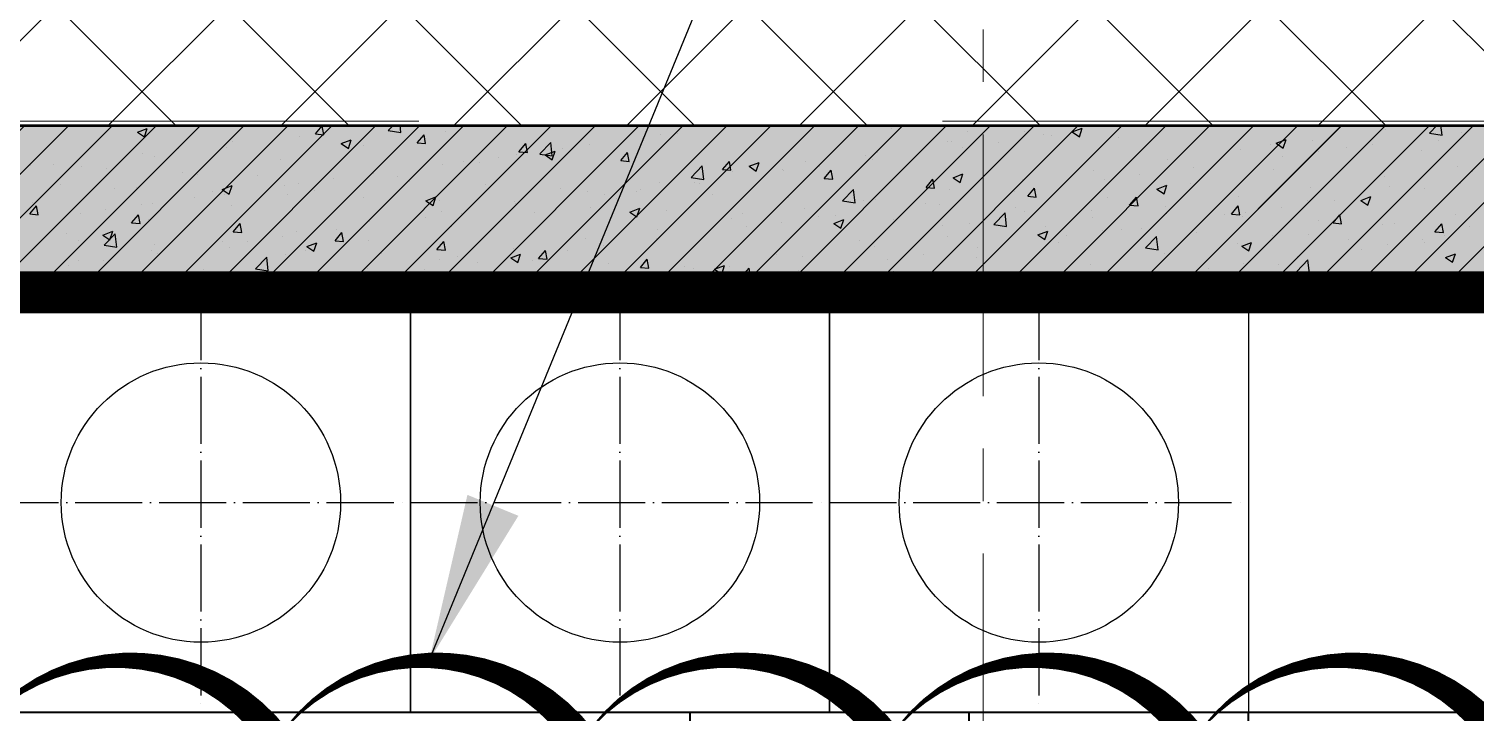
# Model space of a CAD drawing. Header units: millimetres. Extents: x -346728 to 1320345, y -537202 to -385966.
# Drawn here: x 410140 to 420494, y -414344 to -409454 of the extents above; entities that cross this region are included whole.
import ezdxf
from ezdxf.xclip import XClip

# ---------------------------------------------------------------- set-up
doc = ezdxf.new("R2010")
doc.units = ezdxf.units.MM
doc.header["$LTSCALE"] = 100
doc.header["$XCLIPFRAME"] = 2
for name, pattern in [('ACAD_ISO04W100', [30, 24, -3, 0, -3]), ('DASHED2', [0.375, 0.25, -0.125]), ('HIDDEN', [9.525, 6.35, -3.175]), ('X1326_GLB$0$CENTER', [2, 1.25, -0.25, 0.25, -0.25])]:
    doc.linetypes.add(name, pattern=pattern)
for name, color, linetype, lineweight in [('0 T TEXT', 7, 'Continuous', 13), ('KCMANH', 8, 'Continuous', 13), ('X1326_GLB$0$A-tim', 8, 'X1326_GLB$0$CENTER', 9)]:
    doc.layers.add(name, color=color, linetype=linetype, lineweight=lineweight)
for name, color, linetype in [('DM', 8, 'Continuous'), ('hach', 253, 'Continuous'), ('HÀNG RÀO', 50, 'Continuous'), ('W2', 4, 'Continuous'), ('XR_1326_csPL$0$hach', 253, 'Continuous'), ('XR_1326_csPL$0$W2', 4, 'Continuous')]:
    doc.layers.add(name, color=color, linetype=linetype)
doc.styles.add('TOAN - FONT ARIAL', font='Arial_1.ttf', dxfattribs={"width": 0.8})
doc.dimstyles.new('KC1-5 3', dxfattribs={"dimscale": 400, "dimtxt": 2, "dimasz": 1, "dimexe": 1, "dimexo": 0, "dimgap": 0.5, "dimtad": 1, "dimdec": 0, "dimlfac": 0.041667, "dimzin": 0, "dimdsep": 46, "dimtxsty": 'TOAN - FONT ARIAL', "dimblk": 'ARCHTICK', "dimcen": 1, "dimdle": 1, "dimclrd": 7, "dimclre": 7, "dimclrt": 7, "dimadec": 0, "dimazin": 0, "dimtfac": 1, "dimtdec": 0, "dimtix": 1, "dimtmove": 2, "dimatfit": 3, "dimfxl": 750, "dimtvp": 0.833333, "dimtolj": 1, "dimtzin": 0, "dimarcsym": 0})

# ---------------------------------------------------------------- blocks, each defined once
blk = doc.blocks.new('LVL-KHUNGTEN')
blk.add_lwpolyline([(61072.9, 41092.8), (119123.5, 41092.8), (119123.5, 61.9), (61072.9, 61.9)], close=True)
blk = doc.blocks.new('_ArchTick')
at = {"color": 0, "linetype": 'ByBlock', "const_width": 0.15}
blk.add_lwpolyline([(-0.5, -0.5), (0.5, 0.5)], dxfattribs=at)
blk = doc.blocks.new('mb duong hh')
at = {"layer": '0 T TEXT', "color": 8, "linetype": 'DASHED2', "ltscale": 300}
blk.add_lwpolyline([(75940, 34596), (80501, 41668), (80491, 88861), (75484, 93868), (-20031, 93860), (-33610, 75885), (-26182, 55955), (-6300, 2612), (0, 0)], close=True, dxfattribs=at)
blk = doc.blocks.new('MB HANG RAO TAM')
h = blk.add_hatch()
h.set_pattern_fill('ANSI37', color=8, scale=7000, style=0)
h.set_pattern_definition([(45, (527887.4, 631399.9), (-618.7184, 618.7184), []), (135, (527887.4, 631399.9), (-618.7184, -618.7184), [])])
h.paths.add_polyline_path([(89794, 74797), (94796, 69797), (94804, 22611), (90246, 15544), (52523, -1634), (34324, -9922), (14325, -19029), (8025, -16417), (-19267, 56832), (-5688, 74797), (41806, 74797), (65797, 74797)], flags=16)
h.paths.add_polyline_path([(-17293, 40146), (-15160, 40938), (-12777, 34516), (-15127, 33730), (-10493, 20001), (4784, -19373), (12548, -21453), (91490, 14752), (95488, 20874), (95620, 46027), (95770, 74597), (91825, 78101), (52350, 76926), (14008, 75822), (-9259, 75871), (-23844, 71027), (-24251, 60760)])
at = {"layer": 'XR_1326_csPL$0$W2', "color": 7, "ltscale": 0.5, "elevation": 0}
blk.add_lwpolyline([(8025, -16417), (14325, -19029), (90246, 15544), (94804, 22611), (94796, 69797), (89794, 74797), (-5688, 74797), (-19267, 56832)], close=True, dxfattribs=at)
blk = doc.blocks.new('xilo1')
at = {"color": 2, "linetype": 'ACAD_ISO04W100', "ltscale": 0.2}
for p, q in [((-129561, -557802, 2472), (-129561, -560802, 2472)), ((-126561, -557802, 2472), (-126561, -560802, 2472)), ((-123561, -557802, 2472), (-123561, -560802, 2472)), ((-131061, -559302, 2472), (-128061, -559302, 2472)), ((-128061, -559302, 2472), (-125061, -559302, 2472)), ((-125061, -559302, 2472), (-122061, -559302, 2472))]:
    blk.add_line(p, q, dxfattribs=at)
at = {"elevation": 2472}
for points in [[(-131061, -557802), (-128061, -557802), (-128061, -560802), (-131061, -560802)], [(-128061, -557802), (-125061, -557802), (-125061, -560802), (-128061, -560802)], [(-125061, -557802), (-122061, -557802), (-122061, -560802), (-125061, -560802)]]:
    blk.add_lwpolyline(points, close=True, dxfattribs=at)
for centre in [(-129561, -559302, 2472), (-126561, -559302, 2472), (-123561, -559302, 2472)]:
    blk.add_circle(centre, 1000)
blk = doc.blocks.new('tank01')
at = {"layer": 'HÀNG RÀO', "color": 1, "lineweight": 40}
for p, q in [((583540.049, 2323781.844), (583552.819, 2323791.483)), ((583554.837, 2323785.489), (583551.223, 2323790.278)), ((583549.626, 2323789.073), (583553.241, 2323784.284)), ((583548.03, 2323787.868), (583551.645, 2323783.079))]:
    blk.add_line(p, q, dxfattribs=at)

msp = doc.modelspace()

# ---------------------------------------------------------------- hatches: boundary and pattern name
at = {"layer": 'hach'}
h = msp.add_hatch(dxfattribs=at)
h.set_pattern_fill('ANSI31', color=256, scale=70)
h.set_pattern_definition([(45, (342151.22, -508591.22), (-157.15448, 157.15448), [])])
h.paths.add_polyline_path([(362433.4, -410142.2), (348853.9, -428107.5), (376146.7, -501359), (382446.8, -503970.9), (458369.1, -469396.6), (462927.9, -462329.4), (462919.8, -415142.7), (457917.8, -410142.2)])
h.paths.add_polyline_path([(363030.6, -411342.2), (350208.3, -428305.7), (377088.8, -500450.6), (382424.3, -502662.6), (457551.5, -468450.4), (461727.8, -461976.1), (461719.7, -415639.4), (457420.9, -411342.2)], flags=16)
h = msp.add_hatch(dxfattribs=at)
h.set_pattern_fill('AR-CONC', color=256, scale=4)
h.set_pattern_definition([(50, (342151.2, -508591.2), (728.7387, -63.7563), [76.2, -838.2]), (355, (342151.2, -508591.2), (-140.9737, 764.2274), [60.96, -670.5623]), (100.45144, (342211.95, -508596.54), (587.765, 700.471), [64.76, -712.361]), (46.1842, (342151.2, -508388), (1084.316, -168.1693), [114.3, -1257.3]), (96.63556, (342241.6, -508402), (949.6165, 989.7045), [97.14, -1068.5424]), (351.18415, (342151.2, -508388), (949.6165, 989.7045), [91.44, -1005.839]), (21, (342252.8, -508438.8), (606.4576, -409.0608), [76.2, -838.2]), (326, (342252.8, -508438.8), (247.208, 736.752), [60.96, -670.56]), (71.45144, (342303.36, -508472.9), (853.6657, 327.691), [64.76, -712.3598]), (37.5, (342151.22, -508591.22), (12.3544, 338.22016), [0, -662.432, 0, -680.72, 0, -673.1]), (7.5, (342151.22, -508591.22), (267.27865, 400.7223), [0, -388.112, 0, -647.192, 0, -256.54]), (327.5, (341924.65, -508591.22), (542.3624, -22.91498), [0, -254, 0, -792.48, 0, -1051.56]), (317.5, (341823.05, -508591.2), (592.5167, 101.706), [0, -330.2, 0, -526.288, 0, -746.76])])
h.paths.add_polyline_path([(362433.4, -410142.2), (348853.9, -428107.5), (376146.7, -501359), (382446.8, -503970.9), (458369.1, -469396.6), (462927.9, -462329.4), (462919.8, -415142.7), (457917.8, -410142.2)])
h.paths.add_polyline_path([(363030.6, -411342.2), (350208.3, -428305.7), (377088.8, -500450.6), (382424.3, -502662.6), (457551.5, -468450.4), (461727.8, -461976.1), (461719.7, -415639.4), (457420.9, -411342.2)], flags=16)

# ---------------------------------------------------------------- linework, layer by layer
at = {"elevation": -1404.9}
msp.add_lwpolyline([(394403.5, -414544, 0, 218.9, -0.5205671), (396592, -414544, 0, 218.9, -0.5205671), (398780.5, -414544, 0, 218.9, -0.5205671), (400969, -414544, 0, 218.9, -0.5205671), (403157.5, -414544, 0, 218.9, -0.5205671), (405346.1, -414544, 0, 218.9, -0.5205671), (407534.6, -414544, 0, 218.9, -0.5205671), (409723.1, -414544, 0, 218.9, -0.5205671), (411911.6, -414544, 0, 218.9, -0.5205671), (414100.1, -414544, 0, 218.9, -0.5205671), (416288.6, -414544, 0, 218.9, -0.5205671), (418477.1, -414544, 0, 218.9, -0.5205671), (420665.6, -414544, 0, 218.9, -0.5205671)], format="xyseb", dxfattribs=at)
at = {"layer": 'W2', "ltscale": 0.5, "elevation": -1404.9}
for points in [[(362433.4, -410142.2), (348853.9, -428107.5), (376146.7, -501359), (382446.8, -503970.9), (458369.1, -469396.6), (462927.9, -462329.4), (462919.6, -415142.1), (457917.8, -410142.2)], [(363030.6, -411342.2), (350208.3, -428305.7), (377088.8, -500450.6), (382424.3, -502662.6), (457551.5, -468450.4), (461727.8, -461976.1), (461719.7, -415639.4), (457420.9, -411342.2)]]:
    msp.add_lwpolyline(points, close=True, dxfattribs=at)
at = {"layer": 'X1326_GLB$0$A-tim', "ltscale": 15}
msp.add_line((416971.4, -398208.6, -1404.9), (416971.4, -512162.7, -1404.9), dxfattribs=at)
at = {"layer": 'XR_1326_csPL$0$hach', "color": 250}
for p, q in [((409226.6, -411342.2, -1404.9), (410426.6, -410142.2, -1404.9)), ((409540.9, -411342.2, -1404.9), (410740.9, -410142.2, -1404.9)), ((409855.2, -411342.2, -1404.9), (411055.2, -410142.2, -1404.9)), ((410169.6, -411342.2, -1404.9), (411369.6, -410142.2, -1404.9)), ((410483.9, -411342.2, -1404.9), (411683.9, -410142.2, -1404.9)), ((410798.2, -411342.2, -1404.9), (411998.2, -410142.2, -1404.9)), ((411112.5, -411342.2, -1404.9), (412312.5, -410142.2, -1404.9)), ((411426.8, -411342.2, -1404.9), (412626.8, -410142.2, -1404.9)), ((411465, -410142.2, -1404.9), (411522.7, -410147.2, -1404.9)), ((411522.8, -410147.2, -1404.9), (411521.8, -410142.2, -1404.9)), ((411741.1, -411342.2, -1404.9), (412941.1, -410142.2, -1404.9)), ((412055.4, -411342.2, -1404.9), (413255.4, -410142.2, -1404.9)), ((412190.7, -410205.6, -1404.9), (412239.7, -410147.3, -1404.9)), ((412251.5, -410211, -1404.9), (412239.8, -410147.3, -1404.9)), ((412369.7, -411342.2, -1404.9), (413569.7, -410142.2, -1404.9)), ((412601.9, -410152.6, -1404.9), (412601.9, -410152.6, -1404.9)), ((412684, -411342.2, -1404.9), (413884, -410142.2, -1404.9)), ((412712.4, -410181.2, -1404.9), (412749.8, -410142.2, -1404.9)), ((412802.8, -410195.2, -1404.9), (412796.6, -410142.2, -1404.9)), ((412998.3, -411342.2, -1404.9), (414198.3, -410142.2, -1404.9)), ((413312.6, -411342.2, -1404.9), (414512.6, -410142.2, -1404.9)), ((413627, -411342.2, -1404.9), (414827, -410142.2, -1404.9)), ((413941.3, -411342.2, -1404.9), (415141.3, -410142.2, -1404.9)), ((414255.6, -411342.2, -1404.9), (415455.6, -410142.2, -1404.9)), ((414569.9, -411342.2, -1404.9), (415769.9, -410142.2, -1404.9)), ((414884.2, -411342.2, -1404.9), (416084.2, -410142.2, -1404.9)), ((415169.5, -410153.3, -1404.9), (415169.5, -410153.3, -1404.9)), ((415198.5, -411342.2, -1404.9), (416398.5, -410142.2, -1404.9)), ((415512.8, -411342.2, -1404.9), (416712.8, -410142.2, -1404.9)), ((415774.2, -410142.4, -1404.9), (415774.2, -410142.4, -1404.9)), ((415827.1, -411342.2, -1404.9), (417027.1, -410142.2, -1404.9)), ((416141.4, -411342.2, -1404.9), (417341.4, -410142.2, -1404.9)), ((416198, -410142.2, -1404.9), (416200.7, -410143.9, -1404.9)), ((416200.7, -410144, -1404.9), (416201.3, -410142.2, -1404.9)), ((416455.7, -411342.2, -1404.9), (417655.7, -410142.2, -1404.9)), ((416770, -411342.2, -1404.9), (417970, -410142.2, -1404.9)), ((417084.4, -411342.2, -1404.9), (418284.4, -410142.2, -1404.9)), ((417312.3, -410156, -1404.9), (417312.3, -410156, -1404.9)), ((417398.7, -411342.2, -1404.9), (418598.7, -410142.2, -1404.9)), ((417713, -411342.2, -1404.9), (418913, -410142.2, -1404.9)), ((418027.3, -411342.2, -1404.9), (419227.3, -410142.2, -1404.9)), ((418341.6, -411342.2, -1404.9), (419541.6, -410142.2, -1404.9)), ((418655.9, -411342.2, -1404.9), (419855.9, -410142.2, -1404.9)), ((418970.2, -411342.2, -1404.9), (420170.2, -410142.2, -1404.9)), ((419284.5, -411342.2, -1404.9), (420484.5, -410142.2, -1404.9)), ((419598.8, -411342.2, -1404.9), (420798.8, -410142.2, -1404.9)), ((419913.1, -411342.2, -1404.9), (421113.1, -410142.2, -1404.9)), ((420065.9, -410142.7, -1404.9), (420066.4, -410142.2, -1404.9)), ((420065.9, -410142.7, -1404.9), (420126.6, -410148.1, -1404.9)), ((420126.6, -410148.1, -1404.9), (420125.5, -410142.2, -1404.9)), ((420167.9, -410200.5, -1404.9), (420223.9, -410142.2, -1404.9)), ((420227.4, -411342.2, -1404.9), (421427.4, -410142.2, -1404.9)), ((420258.3, -410214.5, -1404.9), (420249.9, -410142.2, -1404.9)), ((410916.1, -410193.3, -1404.9), (410987.3, -410166, -1404.9)), ((410916.1, -410193.4, -1404.9), (410966.6, -410227.5, -1404.9)), ((410966.6, -410227.5, -1404.9), (410987.2, -410166.1, -1404.9)), ((411594.4, -410258.5, -1404.9), (411594.4, -410258.5, -1404.9)), ((412080.2, -410224.1, -1404.9), (412080.2, -410224.1, -1404.9)), ((412190.7, -410205.7, -1404.9), (412251.5, -410211, -1404.9)), ((412236, -410174, -1404.9), (412236, -410174, -1404.9)), ((412376.2, -410274.7, -1404.9), (412447.4, -410247.4, -1404.9)), ((412426.8, -410308.9, -1404.9), (412447.4, -410247.5, -1404.9)), ((412712.4, -410181.2, -1404.9), (412802.8, -410195.2, -1404.9)), ((412919.5, -410269.4, -1404.9), (412968.5, -410211, -1404.9)), ((412980.2, -410274.7, -1404.9), (412968.5, -410211, -1404.9)), ((413125.7, -410187.6, -1404.9), (413125.7, -410187.6, -1404.9)), ((414530.3, -410237.5, -1404.9), (414530.3, -410237.5, -1404.9)), ((414554.2, -410207.3, -1404.9), (414554.2, -410207.3, -1404.9)), ((414665.2, -410213, -1404.9), (414665.2, -410213, -1404.9)), ((414784.7, -410204, -1404.9), (414784.7, -410204, -1404.9)), ((416316.5, -410165.3, -1404.9), (416316.5, -410165.3, -1404.9)), ((416719.8, -410257.7, -1404.9), (416719.8, -410257.7, -1404.9)), ((416858.9, -410188.2, -1404.9), (416858.9, -410188.2, -1404.9)), ((417264.8, -410190.8, -1404.9), (417264.8, -410190.8, -1404.9)), ((417401.3, -410211.1, -1404.9), (417401.3, -410211.1, -1404.9)), ((417463.8, -410216.8, -1404.9), (417463.8, -410216.8, -1404.9)), ((417610.2, -410191.2, -1404.9), (417660.8, -410225.3, -1404.9)), ((417610.3, -410191.1, -1404.9), (417681.4, -410163.8, -1404.9)), ((417660.8, -410225.3, -1404.9), (417681.4, -410163.9, -1404.9)), ((417943.6, -410234, -1404.9), (417943.6, -410234, -1404.9)), ((418486, -410256.9, -1404.9), (418486, -410256.9, -1404.9)), ((419070.4, -410272.5, -1404.9), (419141.5, -410245.2, -1404.9)), ((419120.9, -410306.7, -1404.9), (419141.5, -410245.3, -1404.9)), ((419328.2, -410251.2, -1404.9), (419328.2, -410251.2, -1404.9)), ((419855.8, -410175, -1404.9), (419855.8, -410175, -1404.9)), ((420167.9, -410200.5, -1404.9), (420258.3, -410214.5, -1404.9)), ((420232.9, -410253.7, -1404.9), (420232.9, -410253.7, -1404.9)), ((420399.7, -410195.8, -1404.9), (420399.7, -410195.8, -1404.9)), ((410955.2, -410342.6, -1404.9), (410955.2, -410342.6, -1404.9)), ((411209.6, -410309.1, -1404.9), (411209.6, -410309.1, -1404.9)), ((411552.5, -410300.3, -1404.9), (411552.5, -410300.3, -1404.9)), ((412376.2, -410274.8, -1404.9), (412426.7, -410308.9, -1404.9)), ((412533.2, -410289.3, -1404.9), (412533.2, -410289.3, -1404.9)), ((412919.5, -410269.4, -1404.9), (412980.2, -410274.7, -1404.9)), ((413630.4, -410349.6, -1404.9), (413630.4, -410349.6, -1404.9)), ((413648.2, -410333.2, -1404.9), (413697.2, -410274.8, -1404.9)), ((413648.2, -410333.2, -1404.9), (413708.9, -410338.5, -1404.9)), ((413709, -410338.5, -1404.9), (413697.2, -410274.8, -1404.9)), ((413796.7, -410349.3, -1404.9), (413875.9, -410266.9, -1404.9)), ((413796.7, -410349.4, -1404.9), (413887.1, -410363.4, -1404.9)), ((413836.3, -410356.2, -1404.9), (413886.9, -410390.3, -1404.9)), ((413836.4, -410356.1, -1404.9), (413907.5, -410328.8, -1404.9)), ((413887.1, -410363.4, -1404.9), (413875.9, -410266.9, -1404.9)), ((413886.9, -410390.3, -1404.9), (413907.5, -410328.9, -1404.9)), ((413888.7, -410321.9, -1404.9), (413888.7, -410321.9, -1404.9)), ((413961.7, -410309, -1404.9), (413961.7, -410309, -1404.9)), ((414152.1, -410278.1, -1404.9), (414152.1, -410278.1, -1404.9)), ((414377, -410396.9, -1404.9), (414425.9, -410338.5, -1404.9)), ((414437.7, -410402.2, -1404.9), (414426, -410338.5, -1404.9)), ((416127.3, -410359.4, -1404.9), (416127.3, -410359.4, -1404.9)), ((416215.4, -410338.5, -1404.9), (416215.4, -410338.5, -1404.9)), ((416743.1, -410262.3, -1404.9), (416743.1, -410262.3, -1404.9)), ((416824.6, -410301, -1404.9), (416824.6, -410301, -1404.9)), ((417079, -410267.5, -1404.9), (417079, -410267.5, -1404.9)), ((418815, -410316.2, -1404.9), (418815, -410316.2, -1404.9)), ((419028.4, -410279.9, -1404.9), (419028.4, -410279.9, -1404.9)), ((419070.4, -410272.6, -1404.9), (419120.9, -410306.7, -1404.9)), ((419373.3, -410331, -1404.9), (419373.3, -410331, -1404.9)), ((419570.7, -410302.8, -1404.9), (419570.7, -410302.8, -1404.9)), ((419640.4, -410355.4, -1404.9), (419640.4, -410355.4, -1404.9)), ((419758.1, -410280.3, -1404.9), (419758.1, -410280.3, -1404.9)), ((420113.1, -410325.7, -1404.9), (420113.1, -410325.7, -1404.9)), ((410152.7, -410432.4, -1404.9), (410152.7, -410432.4, -1404.9)), ((410313.6, -410427.1, -1404.9), (410313.6, -410427.1, -1404.9)), ((410517.7, -410436.9, -1404.9), (410517.7, -410436.9, -1404.9)), ((410695.1, -410455.3, -1404.9), (410695.1, -410455.3, -1404.9)), ((411039.3, -410365.4, -1404.9), (411039.3, -410365.4, -1404.9)), ((411940.7, -410391, -1404.9), (411940.7, -410391, -1404.9)), ((413102.7, -410425.8, -1404.9), (413102.7, -410425.8, -1404.9)), ((413249.5, -410406.1, -1404.9), (413249.5, -410406.1, -1404.9)), ((413369.2, -410410.7, -1404.9), (413369.2, -410410.7, -1404.9)), ((413503.9, -410372.6, -1404.9), (413503.9, -410372.6, -1404.9)), ((414377, -410396.9, -1404.9), (414437.7, -410402.2, -1404.9)), ((414881, -410517.5, -1404.9), (414960.2, -410435, -1404.9)), ((414971.4, -410531.5, -1404.9), (414960.2, -410435, -1404.9)), ((415105.7, -410460.7, -1404.9), (415154.7, -410402.3, -1404.9)), ((415105.7, -410460.7, -1404.9), (415166.4, -410466, -1404.9)), ((415166.4, -410466, -1404.9), (415154.7, -410402.3, -1404.9)), ((415296.5, -410437.5, -1404.9), (415367.6, -410410.1, -1404.9)), ((415296.5, -410437.6, -1404.9), (415347, -410471.6, -1404.9)), ((415347, -410471.6, -1404.9), (415367.6, -410410.2, -1404.9)), ((415534.7, -410461.1, -1404.9), (415534.7, -410461.1, -1404.9)), ((415702.2, -410403.5, -1404.9), (415702.2, -410403.5, -1404.9)), ((415798.2, -410436.1, -1404.9), (415798.2, -410436.1, -1404.9)), ((415834.4, -410524.4, -1404.9), (415883.4, -410466.1, -1404.9)), ((415895.2, -410529.7, -1404.9), (415883.4, -410466.1, -1404.9)), ((416183, -410385.4, -1404.9), (416183, -410385.4, -1404.9)), ((417765.6, -410463.9, -1404.9), (417765.6, -410463.9, -1404.9)), ((418293.3, -410387.8, -1404.9), (418293.3, -410387.8, -1404.9)), ((418477.3, -410448.9, -1404.9), (418477.3, -410448.9, -1404.9)), ((419047.9, -410457.1, -1404.9), (419047.9, -410457.1, -1404.9)), ((419119, -410364.4, -1404.9), (419119, -410364.4, -1404.9)), ((420365.1, -410441.7, -1404.9), (420365.1, -410441.7, -1404.9)), ((410366.9, -410568.9, -1404.9), (410366.9, -410568.9, -1404.9)), ((411237.4, -410478.2, -1404.9), (411237.4, -410478.2, -1404.9)), ((411348.2, -410492.7, -1404.9), (411348.2, -410492.7, -1404.9)), ((411779.8, -410501.1, -1404.9), (411779.8, -410501.1, -1404.9)), ((412067.9, -410562.4, -1404.9), (412067.9, -410562.4, -1404.9)), ((412223.1, -410541.2, -1404.9), (412223.1, -410541.2, -1404.9)), ((412322.2, -410524.1, -1404.9), (412322.2, -410524.1, -1404.9)), ((412589.5, -410490.8, -1404.9), (412589.5, -410490.8, -1404.9)), ((412607.9, -410490.6, -1404.9), (412607.9, -410490.6, -1404.9)), ((412776.7, -410512.4, -1404.9), (412776.7, -410512.4, -1404.9)), ((412864.5, -410547, -1404.9), (412864.5, -410547, -1404.9)), ((413406.9, -410569.9, -1404.9), (413406.9, -410569.9, -1404.9)), ((414652.9, -410551.2, -1404.9), (414652.9, -410551.2, -1404.9)), ((414881, -410517.5, -1404.9), (414971.4, -410531.5, -1404.9)), ((414902.2, -410554.1, -1404.9), (414902.2, -410554.1, -1404.9)), ((414942.2, -410562.8, -1404.9), (414942.2, -410562.8, -1404.9)), ((415180.6, -410475.1, -1404.9), (415180.6, -410475.1, -1404.9)), ((415543.9, -410469.6, -1404.9), (415543.9, -410469.6, -1404.9)), ((415834.4, -410524.4, -1404.9), (415895.2, -410529.7, -1404.9)), ((416563.2, -410588.2, -1404.9), (416612.1, -410529.8, -1404.9)), ((416623.9, -410593.5, -1404.9), (416612.2, -410529.8, -1404.9)), ((416756.6, -410518.8, -1404.9), (416827.8, -410491.5, -1404.9)), ((416756.6, -410518.9, -1404.9), (416807.1, -410553, -1404.9)), ((416807.1, -410553, -1404.9), (416827.7, -410491.6, -1404.9)), ((417252.4, -410529, -1404.9), (417252.4, -410529, -1404.9)), ((417838.2, -410533.1, -1404.9), (417838.2, -410533.1, -1404.9)), ((418092.5, -410499.6, -1404.9), (418092.5, -410499.6, -1404.9)), ((418455.4, -410558.8, -1404.9), (418455.4, -410558.8, -1404.9)), ((419843.5, -410513.2, -1404.9), (419843.5, -410513.2, -1404.9)), ((420386.8, -410563.1, -1404.9), (420386.8, -410563.1, -1404.9)), ((420476.4, -410476.8, -1404.9), (420476.4, -410476.8, -1404.9)), ((410755.7, -410594.4, -1404.9), (410755.7, -410594.4, -1404.9)), ((410909.3, -410591.8, -1404.9), (410909.3, -410591.8, -1404.9)), ((411327.1, -410659.2, -1404.9), (411327.1, -410659.2, -1404.9)), ((411451.7, -410614.7, -1404.9), (411451.7, -410614.7, -1404.9)), ((411522.5, -410602.5, -1404.9), (411573.1, -410636.6, -1404.9)), ((411522.6, -410602.4, -1404.9), (411593.7, -410575.1, -1404.9)), ((411540.2, -410638.5, -1404.9), (411540.2, -410638.5, -1404.9)), ((411573.1, -410636.6, -1404.9), (411593.7, -410575.2, -1404.9)), ((411968.8, -410574.7, -1404.9), (411968.8, -410574.7, -1404.9)), ((411994, -410637.6, -1404.9), (411994, -410637.6, -1404.9)), ((412184.1, -410614.1, -1404.9), (412184.1, -410614.1, -1404.9)), ((412536.4, -410660.5, -1404.9), (412536.4, -410660.5, -1404.9)), ((412982.7, -410683.8, -1404.9), (413053.8, -410656.5, -1404.9)), ((413033.2, -410718, -1404.9), (413053.8, -410656.6, -1404.9)), ((413949.3, -410592.8, -1404.9), (413949.3, -410592.8, -1404.9)), ((414139.7, -410616.3, -1404.9), (414139.7, -410616.3, -1404.9)), ((414263.1, -410638.2, -1404.9), (414263.1, -410638.2, -1404.9)), ((414349.7, -410664.5, -1404.9), (414349.7, -410664.5, -1404.9)), ((414491.6, -410615.7, -1404.9), (414491.6, -410615.7, -1404.9)), ((414517.4, -410604.7, -1404.9), (414517.4, -410604.7, -1404.9)), ((415034, -410638.6, -1404.9), (415034, -410638.6, -1404.9)), ((415576.3, -410661.5, -1404.9), (415576.3, -410661.5, -1404.9)), ((415965.4, -410685.7, -1404.9), (416044.5, -410603.2, -1404.9)), ((416055.7, -410699.7, -1404.9), (416044.5, -410603.2, -1404.9)), ((416563.2, -410588.2, -1404.9), (416623.9, -410593.5, -1404.9)), ((416730.8, -410600.5, -1404.9), (416730.8, -410600.5, -1404.9)), ((416811.7, -410668.2, -1404.9), (416811.7, -410668.2, -1404.9)), ((417196.5, -410617.5, -1404.9), (417196.5, -410617.5, -1404.9)), ((417291.9, -410651.9, -1404.9), (417340.9, -410593.6, -1404.9)), ((417291.9, -410651.9, -1404.9), (417352.6, -410657.3, -1404.9)), ((417352.7, -410657.3, -1404.9), (417340.9, -410593.6, -1404.9)), ((417862.9, -410660.5, -1404.9), (417862.9, -410660.5, -1404.9)), ((418020.6, -410715.7, -1404.9), (418069.6, -410657.3, -1404.9)), ((418081.4, -410721, -1404.9), (418069.6, -410657.3, -1404.9)), ((418216.7, -410600.2, -1404.9), (418287.9, -410572.9, -1404.9)), ((418216.7, -410600.3, -1404.9), (418267.2, -410634.4, -1404.9)), ((418267.2, -410634.4, -1404.9), (418287.8, -410573, -1404.9)), ((418802.6, -410654.5, -1404.9), (418802.6, -410654.5, -1404.9)), ((419315.8, -410589.4, -1404.9), (419315.8, -410589.4, -1404.9)), ((419676.9, -410681.6, -1404.9), (419748, -410654.3, -1404.9)), ((419727.4, -410715.8, -1404.9), (419748, -410654.4, -1404.9)), ((419883.9, -410578.5, -1404.9), (419883.9, -410578.5, -1404.9)), ((420132.5, -410596.5, -1404.9), (420132.5, -410596.5, -1404.9)), ((410145.5, -410778.6, -1404.9), (410194.5, -410720.2, -1404.9)), ((410163.1, -410696.1, -1404.9), (410163.1, -410696.1, -1404.9)), ((410206.3, -410783.9, -1404.9), (410194.5, -410720.2, -1404.9)), ((410505.3, -410775.1, -1404.9), (410505.3, -410775.1, -1404.9)), ((410688, -410743.3, -1404.9), (410688, -410743.3, -1404.9)), ((410942.3, -410709.8, -1404.9), (410942.3, -410709.8, -1404.9)), ((411027, -410703.6, -1404.9), (411027, -410703.6, -1404.9)), ((411591.6, -410715.8, -1404.9), (411591.6, -410715.8, -1404.9)), ((412982.7, -410683.9, -1404.9), (413033.2, -410718, -1404.9)), ((413078.7, -410683.4, -1404.9), (413078.7, -410683.4, -1404.9)), ((413090.4, -410764, -1404.9), (413090.4, -410764, -1404.9)), ((413236.6, -410773.3, -1404.9), (413236.6, -410773.3, -1404.9)), ((413618.1, -410687.8, -1404.9), (413618.1, -410687.8, -1404.9)), ((413621.1, -410706.4, -1404.9), (413621.1, -410706.4, -1404.9)), ((413621.4, -410722.7, -1404.9), (413621.4, -410722.7, -1404.9)), ((413757.2, -410766.3, -1404.9), (413757.2, -410766.3, -1404.9)), ((414163.5, -410729.3, -1404.9), (414163.5, -410729.3, -1404.9)), ((414442.8, -410765.1, -1404.9), (414514, -410737.8, -1404.9)), ((414442.8, -410765.2, -1404.9), (414493.3, -410799.3, -1404.9)), ((414493.3, -410799.3, -1404.9), (414513.9, -410737.9, -1404.9)), ((414705.8, -410752.2, -1404.9), (414705.8, -410752.2, -1404.9)), ((415248.2, -410775.1, -1404.9), (415248.2, -410775.1, -1404.9)), ((415689.9, -410741.7, -1404.9), (415689.9, -410741.7, -1404.9)), ((415965.4, -410685.7, -1404.9), (416055.7, -410699.7, -1404.9)), ((416118.7, -410684.5, -1404.9), (416118.7, -410684.5, -1404.9)), ((416203.1, -410676.7, -1404.9), (416203.1, -410676.7, -1404.9)), ((416557.4, -410701.7, -1404.9), (416557.4, -410701.7, -1404.9)), ((416661.1, -410707.4, -1404.9), (416661.1, -410707.4, -1404.9)), ((417049.7, -410853.9, -1404.9), (417128.8, -410771.4, -1404.9)), ((417140, -410867.9, -1404.9), (417128.8, -410771.4, -1404.9)), ((417203.4, -410730.3, -1404.9), (417203.4, -410730.3, -1404.9)), ((417270.3, -410762.2, -1404.9), (417270.3, -410762.2, -1404.9)), ((417745.8, -410753.2, -1404.9), (417745.8, -410753.2, -1404.9)), ((418020.6, -410715.7, -1404.9), (418081.4, -410721, -1404.9)), ((418281, -410726, -1404.9), (418281, -410726, -1404.9)), ((418288.2, -410776.1, -1404.9), (418288.2, -410776.1, -1404.9)), ((418749.4, -410779.5, -1404.9), (418798.4, -410721.1, -1404.9)), ((418810.1, -410784.8, -1404.9), (418798.4, -410721.1, -1404.9)), ((418851.7, -410765.2, -1404.9), (418851.7, -410765.2, -1404.9)), ((419106, -410731.7, -1404.9), (419106, -410731.7, -1404.9)), ((419291.3, -410680.2, -1404.9), (419291.3, -410680.2, -1404.9)), ((419490.8, -410681, -1404.9), (419490.8, -410681, -1404.9)), ((419676.8, -410681.7, -1404.9), (419727.4, -410715.7, -1404.9)), ((410145.5, -410778.6, -1404.9), (410206.2, -410783.9, -1404.9)), ((410874.2, -410842.4, -1404.9), (410923.2, -410784, -1404.9)), ((410874.2, -410842.4, -1404.9), (410935, -410847.7, -1404.9)), ((410935, -410847.7, -1404.9), (410923.3, -410784, -1404.9)), ((410999.1, -410817.5, -1404.9), (410999.1, -410817.5, -1404.9)), ((411603, -410906.1, -1404.9), (411652, -410847.7, -1404.9)), ((411663.7, -410911.4, -1404.9), (411652, -410847.7, -1404.9)), ((412577.2, -410829, -1404.9), (412577.2, -410829, -1404.9)), ((412982.3, -410806.8, -1404.9), (412982.3, -410806.8, -1404.9)), ((413164.7, -410868, -1404.9), (413164.7, -410868, -1404.9)), ((415168.2, -410813.3, -1404.9), (415168.2, -410813.3, -1404.9)), ((415276.6, -410870.3, -1404.9), (415276.6, -410870.3, -1404.9)), ((415530.9, -410836.8, -1404.9), (415530.9, -410836.8, -1404.9)), ((415790.6, -410798, -1404.9), (415790.6, -410798, -1404.9)), ((415902.9, -410846.6, -1404.9), (415953.4, -410880.7, -1404.9)), ((415903, -410846.5, -1404.9), (415974.1, -410819.2, -1404.9)), ((415915.7, -410786.2, -1404.9), (415915.7, -410786.2, -1404.9)), ((415953.5, -410880.7, -1404.9), (415974.1, -410819.3, -1404.9)), ((416332.9, -410820.9, -1404.9), (416332.9, -410820.9, -1404.9)), ((416677.8, -410863.9, -1404.9), (416677.8, -410863.9, -1404.9)), ((416875.3, -410843.8, -1404.9), (416875.3, -410843.8, -1404.9)), ((417049.7, -410853.9, -1404.9), (417140, -410867.9, -1404.9)), ((417240.1, -410867.2, -1404.9), (417240.1, -410867.2, -1404.9)), ((417417.6, -410866.8, -1404.9), (417417.6, -410866.8, -1404.9)), ((417753.3, -410802.2, -1404.9), (417753.3, -410802.2, -1404.9)), ((418210, -410849.6, -1404.9), (418210, -410849.6, -1404.9)), ((418698.8, -410781.9, -1404.9), (418698.8, -410781.9, -1404.9)), ((418749.4, -410779.5, -1404.9), (418810.1, -410784.8, -1404.9)), ((418830.5, -410799, -1404.9), (418830.5, -410799, -1404.9)), ((419372.9, -410821.9, -1404.9), (419372.9, -410821.9, -1404.9)), ((419478.1, -410843.2, -1404.9), (419527.1, -410784.8, -1404.9)), ((419478.1, -410843.2, -1404.9), (419538.9, -410848.5, -1404.9)), ((419538.9, -410848.5, -1404.9), (419527.1, -410784.8, -1404.9)), ((419831.1, -410851.5, -1404.9), (419831.1, -410851.5, -1404.9)), ((419915.2, -410844.9, -1404.9), (419915.2, -410844.9, -1404.9)), ((420206.9, -410907, -1404.9), (420255.8, -410848.6, -1404.9)), ((420267.6, -410912.3, -1404.9), (420255.9, -410848.6, -1404.9)), ((420352.8, -410779.9, -1404.9), (420352.8, -410779.9, -1404.9)), ((420457.6, -410867.8, -1404.9), (420457.6, -410867.8, -1404.9)), ((410406.6, -410919.2, -1404.9), (410406.6, -410919.2, -1404.9)), ((410492.9, -410971.8, -1404.9), (410492.9, -410971.8, -1404.9)), ((410668.9, -410930.1, -1404.9), (410740.1, -410902.8, -1404.9)), ((410668.9, -410930.2, -1404.9), (410719.4, -410964.3, -1404.9)), ((410678.5, -411002.7, -1404.9), (410757.6, -410920.2, -1404.9)), ((410719.4, -410964.3, -1404.9), (410740, -410902.9, -1404.9)), ((410768.8, -411016.7, -1404.9), (410757.6, -410920.2, -1404.9)), ((411527.8, -410976.7, -1404.9), (411527.8, -410976.7, -1404.9)), ((411603, -410906.1, -1404.9), (411663.7, -410911.4, -1404.9)), ((411701.5, -410975.4, -1404.9), (411701.5, -410975.4, -1404.9)), ((411955.8, -410941.9, -1404.9), (411955.8, -410941.9, -1404.9)), ((412055.5, -410900.6, -1404.9), (412055.5, -410900.6, -1404.9)), ((412129, -411011.5, -1404.9), (412200.2, -410984.2, -1404.9)), ((412179.5, -411045.7, -1404.9), (412200.1, -410984.3, -1404.9)), ((412331.7, -410969.9, -1404.9), (412380.7, -410911.5, -1404.9)), ((412331.7, -410969.9, -1404.9), (412392.4, -410975.2, -1404.9)), ((412340.6, -410891.3, -1404.9), (412340.6, -410891.3, -1404.9)), ((412392.5, -410975.2, -1404.9), (412380.7, -410911.5, -1404.9)), ((412572.2, -410969.7, -1404.9), (412572.2, -410969.7, -1404.9)), ((413060.4, -411033.6, -1404.9), (413109.4, -410975.3, -1404.9)), ((413121.2, -411038.9, -1404.9), (413109.5, -410975.3, -1404.9)), ((414127.4, -410954.5, -1404.9), (414127.4, -410954.5, -1404.9)), ((414634.9, -410954.8, -1404.9), (414634.9, -410954.8, -1404.9)), ((414640.5, -410889.5, -1404.9), (414640.5, -410889.5, -1404.9)), ((416085.3, -410965.6, -1404.9), (416085.3, -410965.6, -1404.9)), ((416718.4, -410938.7, -1404.9), (416718.4, -410938.7, -1404.9)), ((417363, -410928, -1404.9), (417413.6, -410962.1, -1404.9)), ((417363.1, -410927.9, -1404.9), (417434.2, -410900.6, -1404.9)), ((417413.6, -410962.1, -1404.9), (417434.2, -410900.7, -1404.9)), ((417570.9, -410933.8, -1404.9), (417570.9, -410933.8, -1404.9)), ((417825.2, -410900.3, -1404.9), (417825.2, -410900.3, -1404.9)), ((417960, -410889.7, -1404.9), (417960, -410889.7, -1404.9)), ((418106.3, -410883.6, -1404.9), (418106.3, -410883.6, -1404.9)), ((418134, -411022, -1404.9), (418213.1, -410939.5, -1404.9)), ((418224.4, -411036, -1404.9), (418213.1, -410939.5, -1404.9)), ((418502.4, -410912.6, -1404.9), (418502.4, -410912.6, -1404.9)), ((418823.2, -411009.3, -1404.9), (418894.3, -410981.9, -1404.9)), ((418873.7, -411043.4, -1404.9), (418894.3, -410982, -1404.9)), ((419044.7, -410935.5, -1404.9), (419044.7, -410935.5, -1404.9)), ((419303.4, -410927.6, -1404.9), (419303.4, -410927.6, -1404.9)), ((419587.1, -410958.4, -1404.9), (419587.1, -410958.4, -1404.9)), ((420119.5, -410963.8, -1404.9), (420119.5, -410963.8, -1404.9)), ((420129.5, -410981.3, -1404.9), (420129.5, -410981.3, -1404.9)), ((420206.9, -410907, -1404.9), (420267.6, -410912.3, -1404.9)), ((420271.9, -410934, -1404.9), (420271.9, -410934, -1404.9)), ((410678.5, -411002.7, -1404.9), (410768.8, -411016.7, -1404.9)), ((411014.6, -411041.8, -1404.9), (411014.6, -411041.8, -1404.9)), ((411035.3, -410994.7, -1404.9), (411035.3, -410994.7, -1404.9)), ((411059.8, -411059.9, -1404.9), (411059.8, -411059.9, -1404.9)), ((411577.7, -411017.6, -1404.9), (411577.7, -411017.6, -1404.9)), ((411762.8, -411170.9, -1404.9), (411841.9, -411088.4, -1404.9)), ((411853.2, -411184.9, -1404.9), (411841.9, -411088.4, -1404.9)), ((411979.6, -411071.4, -1404.9), (411979.6, -411071.4, -1404.9)), ((412120, -411040.5, -1404.9), (412120, -411040.5, -1404.9)), ((412129, -411011.6, -1404.9), (412179.5, -411045.7, -1404.9)), ((412662.4, -411063.4, -1404.9), (412662.4, -411063.4, -1404.9)), ((413060.4, -411033.6, -1404.9), (413121.2, -411038.9, -1404.9)), ((413204.8, -411086.3, -1404.9), (413204.8, -411086.3, -1404.9)), ((413589.2, -411092.8, -1404.9), (413660.3, -411065.5, -1404.9)), ((413605.7, -411026, -1404.9), (413605.7, -411026, -1404.9)), ((413639.7, -411127, -1404.9), (413660.3, -411065.6, -1404.9)), ((413789.2, -411097.4, -1404.9), (413838.2, -411039, -1404.9)), ((413849.9, -411102.7, -1404.9), (413838.2, -411039, -1404.9)), ((413995.8, -411038.9, -1404.9), (413995.8, -411038.9, -1404.9)), ((414250.1, -411005.4, -1404.9), (414250.1, -411005.4, -1404.9)), ((415492.8, -411067.3, -1404.9), (415492.8, -411067.3, -1404.9)), ((415677.5, -411080, -1404.9), (415677.5, -411080, -1404.9)), ((416190.7, -411014.9, -1404.9), (416190.7, -411014.9, -1404.9)), ((416544.4, -411068.9, -1404.9), (416544.4, -411068.9, -1404.9)), ((416921.3, -411087, -1404.9), (416921.3, -411087, -1404.9)), ((416929.2, -411018.3, -1404.9), (416929.2, -411018.3, -1404.9)), ((417513.8, -410985.3, -1404.9), (417513.8, -410985.3, -1404.9)), ((418134, -411022, -1404.9), (418224.4, -411036.1, -1404.9)), ((418268.6, -411064.2, -1404.9), (418268.6, -411064.2, -1404.9)), ((418790.3, -410992.7, -1404.9), (418790.3, -410992.7, -1404.9)), ((418823.2, -411009.4, -1404.9), (418873.7, -411043.4, -1404.9)), ((419223.5, -411081.7, -1404.9), (419223.5, -411081.7, -1404.9)), ((419679.4, -411035.7, -1404.9), (419679.4, -411035.7, -1404.9)), ((419865.2, -410997.3, -1404.9), (419865.2, -410997.3, -1404.9)), ((420283.3, -411090.6, -1404.9), (420354.5, -411063.3, -1404.9)), ((420333.8, -411124.8, -1404.9), (420354.4, -411063.4, -1404.9)), ((410420.7, -411144.1, -1404.9), (410420.7, -411144.1, -1404.9)), ((410493, -411113.3, -1404.9), (410493, -411113.3, -1404.9)), ((410675, -411110.6, -1404.9), (410675, -411110.6, -1404.9)), ((411387.1, -411173.1, -1404.9), (411387.1, -411173.1, -1404.9)), ((411762.8, -411170.9, -1404.9), (411853.2, -411184.9, -1404.9)), ((412564.8, -411167.3, -1404.9), (412564.8, -411167.3, -1404.9)), ((412969.3, -411174.1, -1404.9), (412969.3, -411174.1, -1404.9)), ((413078, -411102.2, -1404.9), (413078, -411102.2, -1404.9)), ((413354.1, -411123.4, -1404.9), (413354.1, -411123.4, -1404.9)), ((413589.1, -411092.9, -1404.9), (413639.7, -411127, -1404.9)), ((413747.1, -411109.2, -1404.9), (413747.1, -411109.2, -1404.9)), ((413789.2, -411097.4, -1404.9), (413849.9, -411102.7, -1404.9)), ((414289.5, -411132.2, -1404.9), (414289.5, -411132.2, -1404.9)), ((414517.9, -411161.1, -1404.9), (414566.9, -411102.8, -1404.9)), ((414517.9, -411161.1, -1404.9), (414578.7, -411166.5, -1404.9)), ((414578.7, -411166.5, -1404.9), (414566.9, -411102.8, -1404.9)), ((414831.8, -411155.1, -1404.9), (414831.8, -411155.1, -1404.9)), ((414900.3, -411169.1, -1404.9), (414900.3, -411169.1, -1404.9)), ((415049.2, -411174.3, -1404.9), (415099.8, -411208.4, -1404.9)), ((415049.3, -411174.2, -1404.9), (415120.4, -411146.9, -1404.9)), ((415099.8, -411208.4, -1404.9), (415120.4, -411147, -1404.9)), ((415155.9, -411151.5, -1404.9), (415155.9, -411151.5, -1404.9)), ((415246.7, -411224.9, -1404.9), (415295.6, -411166.5, -1404.9)), ((415307.4, -411230.2, -1404.9), (415295.7, -411166.5, -1404.9)), ((415374.2, -411178, -1404.9), (415374.2, -411178, -1404.9)), ((415648.4, -411186.9, -1404.9), (415648.4, -411186.9, -1404.9)), ((416290.1, -411102.4, -1404.9), (416290.1, -411102.4, -1404.9)), ((416328.8, -411188.7, -1404.9), (416328.8, -411188.7, -1404.9)), ((417740.9, -411140.4, -1404.9), (417740.9, -411140.4, -1404.9)), ((418584.4, -411165.9, -1404.9), (418584.4, -411165.9, -1404.9)), ((418838.7, -411132.4, -1404.9), (418838.7, -411132.4, -1404.9)), ((419086.9, -411137.5, -1404.9), (419086.9, -411137.5, -1404.9)), ((419218.3, -411190.2, -1404.9), (419297.4, -411107.7, -1404.9)), ((419218.3, -411190.2, -1404.9), (419308.7, -411204.2, -1404.9)), ((419308.7, -411204.2, -1404.9), (419297.4, -411107.7, -1404.9)), ((419818.8, -411189.7, -1404.9), (419818.8, -411189.7, -1404.9)), ((420283.3, -411090.7, -1404.9), (420333.8, -411124.8, -1404.9)), ((420340.4, -411118.1, -1404.9), (420340.4, -411118.1, -1404.9)), ((410794.6, -411274.8, -1404.9), (410794.6, -411274.8, -1404.9)), ((412043.2, -411238.8, -1404.9), (412043.2, -411238.8, -1404.9)), ((412073.3, -411292, -1404.9), (412073.3, -411292, -1404.9)), ((412715, -411207.5, -1404.9), (412715, -411207.5, -1404.9)), ((412847.1, -411339, -1404.9), (412926.2, -411256.6, -1404.9)), ((412936.2, -411342.2, -1404.9), (412926.3, -411256.6, -1404.9)), ((414115, -411292.7, -1404.9), (414115, -411292.7, -1404.9)), ((414307.8, -411270.8, -1404.9), (414307.8, -411270.8, -1404.9)), ((414628.2, -411227.7, -1404.9), (414628.2, -411227.7, -1404.9)), ((415009.3, -411271, -1404.9), (415009.3, -411271, -1404.9)), ((415246.7, -411224.9, -1404.9), (415307.4, -411230.2, -1404.9)), ((415263.6, -411237.5, -1404.9), (415263.6, -411237.5, -1404.9)), ((415736.2, -411290.4, -1404.9), (415736.2, -411290.4, -1404.9)), ((415916.6, -411200.9, -1404.9), (415916.6, -411200.9, -1404.9)), ((415975.4, -411288.7, -1404.9), (416024.4, -411230.3, -1404.9)), ((415975.4, -411288.7, -1404.9), (416036.1, -411294, -1404.9)), ((416036.2, -411294, -1404.9), (416024.4, -411230.3, -1404.9)), ((416458.9, -411223.8, -1404.9), (416458.9, -411223.8, -1404.9)), ((416509.4, -411255.6, -1404.9), (416580.5, -411228.3, -1404.9)), ((416509.4, -411255.7, -1404.9), (416559.9, -411289.8, -1404.9)), ((416559.9, -411289.8, -1404.9), (416580.5, -411228.4, -1404.9)), ((416706.1, -411277, -1404.9), (416706.1, -411277, -1404.9)), ((416712.7, -411342.2, -1404.9), (416753.1, -411294, -1404.9)), ((416762, -411342.2, -1404.9), (416753.1, -411294, -1404.9)), ((417001.3, -411246.7, -1404.9), (417001.3, -411246.7, -1404.9)), ((417227.7, -411205.4, -1404.9), (417227.7, -411205.4, -1404.9)), ((417543.7, -411269.6, -1404.9), (417543.7, -411269.6, -1404.9)), ((417942.7, -411250.4, -1404.9), (417942.7, -411250.4, -1404.9)), ((418086, -411292.6, -1404.9), (418086, -411292.6, -1404.9)), ((418494.3, -411239.2, -1404.9), (418494.3, -411239.2, -1404.9)), ((419291.1, -411265.8, -1404.9), (419291.1, -411265.8, -1404.9)), ((420318.2, -411342.2, -1404.9), (420381.7, -411275.9, -1404.9)), ((420389.5, -411342.2, -1404.9), (420381.8, -411275.9, -1404.9)), ((411275.3, -411339.3, -1404.9), (411279.6, -411342.2, -1404.9)), ((411275.4, -411339.2, -1404.9), (411346.5, -411311.9, -1404.9)), ((411336.3, -411342.2, -1404.9), (411346.5, -411311.9, -1404.9)), ((411515.5, -411315, -1404.9), (411515.5, -411315, -1404.9)), ((412847.1, -411339.1, -1404.9), (412867, -411342.2, -1404.9)), ((417303.6, -411334.5, -1404.9), (417303.6, -411334.5, -1404.9)), ((417557.9, -411301, -1404.9), (417557.9, -411301, -1404.9)), ((417901.8, -411340.9, -1404.9), (417901.8, -411340.9, -1404.9)), ((417969.5, -411336.9, -1404.9), (418040.7, -411309.6, -1404.9)), ((417969.5, -411337, -1404.9), (417977.1, -411342.2, -1404.9)), ((418029.8, -411342.2, -1404.9), (418040.6, -411309.7, -1404.9)), ((418628.4, -411315.5, -1404.9), (418628.4, -411315.5, -1404.9)), ((418777.9, -411330.9, -1404.9), (418777.9, -411330.9, -1404.9)), ((419170.7, -411338.4, -1404.9), (419170.7, -411338.4, -1404.9)), ((420237, -411313.8, -1404.9), (420237, -411313.8, -1404.9))]:
    msp.add_line(p, q, dxfattribs=at)
at = {"layer": 'XR_1326_csPL$0$W2', "color": 7, "ltscale": 0.5}
for p, q in [((457917.8, -410142.2, -1404.9), (362433.4, -410142.2, -1404.9)), ((457420.9, -411342.2, -1404.9), (363030.6, -411342.2, -1404.9))]:
    msp.add_line(p, q, dxfattribs=at)

# ---------------------------------------------------------------- block references
at = {"extrusion": (0.00597, -2.28885e-18, 0.999982), "xscale": 3.385207865094198, "yscale": 3.385207865094198, "zscale": 3.385207865094198}
msp.add_blockref('LVL-KHUNGTEN', (112985.2, -525073.6, 1027.7), dxfattribs=at)
ref = msp.add_blockref('mb duong hh', (382446.7, -503978, 0))
XClip(ref).set_block_clipping_path([(-58962.6888090824, -15358.4345334051), (108047.3313388755, 114603.0144500207)])

# ---------------------------------------------------------------- leaders
at = {"layer": 'KCMANH', "color": 5}
msp.add_leader([(413005.8, -413974.4, -1404.9), (416213.4, -406167.6, -1404.9), (432943.8, -406164.6, -1404.9)], dimstyle='KC1-5 3', override={"dimasz": 3, "dimgap": 0.5, "dimtad": 0}, dxfattribs=at)

# ---------------------------------------------------------------- next in the draw order: block references
msp.add_blockref('MB HANG RAO TAM', (368121.2, -484948.9, 0))

# ---------------------------------------------------------------- next in the draw order: linework, layer by layer
at = {"layer": 'DM', "color": 7, "linetype": 'HIDDEN'}
msp.add_line((406870.9, -411339.8, -1404.9), (457420.5, -411339.8, -1404.9), dxfattribs=at)
at = {"layer": 'DM', "color": 7, "linetype": 'HIDDEN', "const_width": 300, "elevation": -1404.9}
msp.add_lwpolyline([(406870.9, -411339.8), (457420.5, -411339.8), (461719.3, -415637), (461719.3, -444604.3)], dxfattribs=at)

# ---------------------------------------------------------------- next in the draw order: block references
at = {"lineweight": 100, "xscale": 0.9999739907798362, "yscale": 0.9999740719906094, "zscale": 0.9999739250811217, "rotation": 1.645891614705662e-06}
msp.add_blockref('xilo1', (540928.7, 146443.2, -3876.7), dxfattribs=at)
at = {"layer": 'HÀNG RÀO', "color": 1, "lineweight": 40, "xscale": 999.9999999999977, "yscale": 999.9999999999977, "zscale": 999.9999999999977, "rotation": 322.9548993539203}
msp.add_blockref('tank01', (-1865301588.9, -1503617740.6, -1404.9), dxfattribs=at)

doc.saveas('drawing.dxf')
